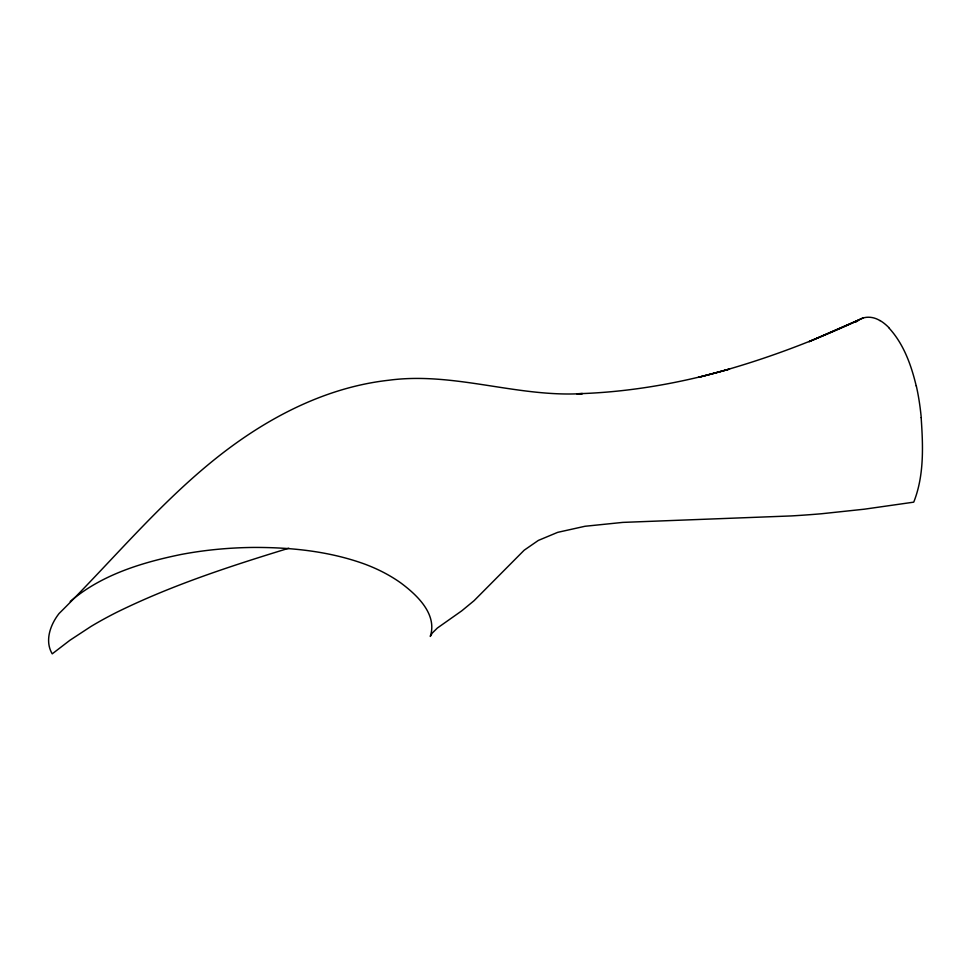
<?xml version="1.0" encoding="UTF-8"?>
<svg xmlns="http://www.w3.org/2000/svg" width="971" height="971" viewBox="0 0 971 971"><rect width="100%" height="100%" fill="white"/><g stroke="black" fill="none" stroke-linecap="round" stroke-linejoin="round"><path stroke-width="1.46" d="M288.836 548.214C230.345 566.129 171.831 585.173 116.836 612.252A789.654 221.424 -0.1 0 0 90.971 626.465L69.912 640.277L52.228 653.847C44.411 640.799 50.419 624.571 59.049 613.538C110.451 562.707 156.792 506.267 213.183 460.606C263.602 419.751 323.574 387.478 388.849 380.231C453.979 371.492 517.337 397.564 582.503 393.583L576.859 393.765C628.565 392.333 679.834 383.266 729.512 369.089L698.452 377.343C753.484 363.652 806.962 344.086 858.388 320.248C864.821 315.781 873.548 316.546 879.957 320.636M70.228 601.474C101.227 574.856 141.669 562.549 181.007 554.49A257.813 162.072 -0.9 0 1 221.764 548.931A266.127 166.818 -0.9 0 1 253.783 547.438C290.997 547.316 328.744 551.2 363.967 563.823A152.131 99.333 -1.2 0 1 387.526 574.565A154.049 100.535 -1.2 0 1 400.805 582.94C416.935 594.92 437.605 614.194 430.274 636.43L432.301 633.019L437.351 628.043L461.735 610.856L474.091 600.673L524.182 550.205L538.347 540.422L557.682 532.351L585.003 526.27L622.812 522.398L791.268 515.929A225.236 39.556 -1.1 0 0 821.587 513.744L864.348 509.192L913.735 502.153C924.331 475.462 923.081 445.786 921.151 417.639M856.058 321.984L858.388 320.248L809.098 341.658L863.328 317.918M888.781 327.773C903.637 343.77 911.223 365.023 916.211 385.924M916.272 385.79A108.145 35.927 89.8 0 1 921.236 417.566M879.957 320.503A213.802 66.331 87.8 0 1 888.793 327.543"/></g></svg>
